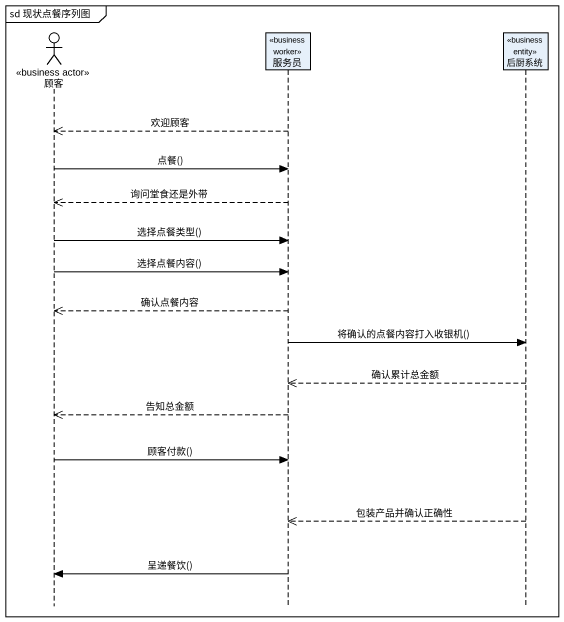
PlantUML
@startuml
mainframe sd 现状点餐序列图
hide footbox
actor 顾客 <<business actor>>
participant 服务员 <<business worker>>
participant 后厨系统 <<business entity>>

服务员 -->> 顾客 : 欢迎顾客
顾客 -> 服务员 : 点餐()
服务员 -->> 顾客 : 询问堂食还是外带
顾客 -> 服务员 : 选择点餐类型()
顾客 -> 服务员 : 选择点餐内容()
服务员 -->> 顾客 : 确认点餐内容
服务员 -> 后厨系统 : 将确认的点餐内容打入收银机()
后厨系统 -->> 服务员 : 确认累计总金额
服务员 -->> 顾客 : 告知总金额
顾客 -> 服务员 : 顾客付款()
后厨系统 -->> 服务员 : 包装产品并确认正确性
服务员 -> 顾客 : 呈递餐饮()
@enduml
